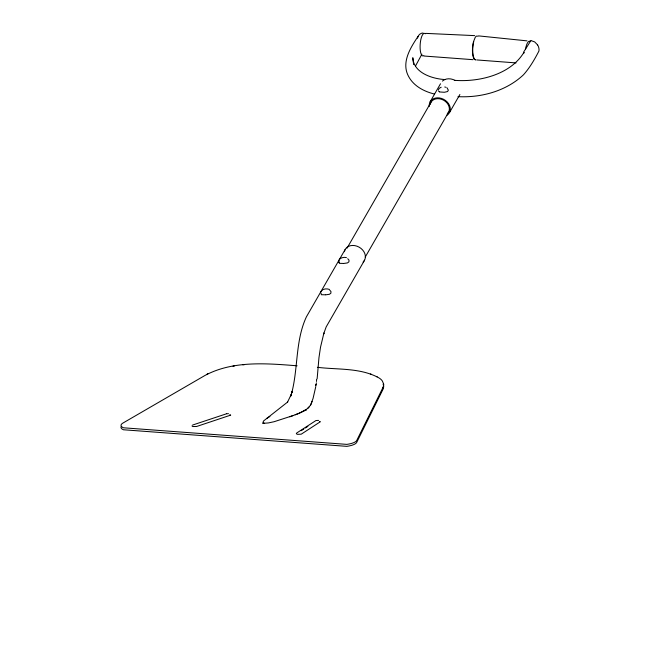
<?xml version="1.0" encoding="UTF-8"?>
<svg xmlns="http://www.w3.org/2000/svg" width="660" height="660" viewBox="0 0 660 660"><rect width="100%" height="100%" fill="white"/><g stroke="black" fill="none" stroke-linecap="round" stroke-linejoin="round"><path stroke-width="0.99" d="M191.969 425.923L192.712 426.533L196.639 426.476L230.72 415.115L229.787 414.727M296.29 433.76L297.577 434.354L301.257 434.173L320.372 421.732L319.564 421.435M316.478 381.439L316.635 379.327M320.661 292.446C321.436 288.857 326.428 288.238 329.356 289.41M317.13 378.856L318.962 357.671L320.521 347.185L323.936 332.97L323.433 334.504L326.164 326.931L364.543 260.23M523.52 53.278L524.378 52.618L523.429 52.412L530.813 40.714M316.132 384.574L316.354 382.841M297.082 365.797C266.59 363.388 233.005 360.451 205.045 375.424L122.917 423.068A15.568 4.686 -1.7 0 0 123.412 427.787L346.863 444.378A15.568 4.686 -1.7 0 0 356.763 440.426L383.485 386.463L383.757 384.334L382.453 381.208A43.255 13.018 -1.7 0 0 377.924 377.322C359.42 367.678 337.425 369.79 317.386 367.307M315.703 386.958L313.071 398.392L310.546 405.331M315.843 386.158L316.14 384.499L315.596 385.184M417.541 38.189C417.904 35.467 420.222 33.025 423.043 33M475.414 59.821A12.061 3.82 -85.4 0 1 473.55 41.547L475.291 37.249L476.305 36.118L478.046 36.143M312.064 401.445C310.01 409.2 301.909 412.269 295.16 414.793M438.364 89.859L439.279 88.291L441.193 87.219M415.47 66.074L421.905 54.186M321.115 293.42L321.354 294.715L325.289 294.805M343.34 263.439L339.405 263.348L339.158 262.053M382.924 387.511L383.485 386.471M345.139 249.513L306.405 316.841C295.267 340.799 298.254 367.826 291.753 392.849L292.24 391.339L290.598 396.338L291.167 394.597L287.479 402.253M430.072 101.896L440.492 83.779M347.02 248.209L430.922 102.366M365.227 257.087L448.618 112.142M449.468 112.612L459.888 94.504M418.06 36.383C410.479 47.718 401.065 62.502 408.523 76.321C413.647 86.089 424.034 91.476 434.371 94.017M307.576 408.606L309.045 406.997M523.562 52.965C510.13 74.555 479.449 82.228 454.575 80.338M287.71 401.973L263.596 420.94L262.903 422.54L264.52 423.225L268.348 422.944L274.114 421.715L293.353 415.478M442.414 81.097C445.863 77.987 451.143 78.268 455.02 80.388M296.596 433.076L315.95 420.544L318.574 420.379M301.257 430.666L303.748 429.058M305.399 427.985L307.882 426.377M266.558 418.522L269.907 416.485M289.798 416.823L298.7 413.449L305.885 409.736L306.05 410.594M206.72 374.426L208.337 373.469M304.227 410.743L305.2 410.198M192.571 425.056L226.438 413.812M232.972 366.16L234.539 365.879M226.718 413.746L228.451 413.663M242.839 364.815L244.497 364.658M262.606 423.406L264.421 423.299M343.645 263.48L347.44 262.927L348.917 261.855L349.008 260.197L347.729 258.712M325.603 294.847L329.398 294.294L330.875 293.221L330.965 291.563L329.686 290.078M425.741 33.38L474.705 35.623M444.749 86.996L445.945 87.277M457.99 96.657C481.379 97.845 506.162 91.072 523.487 74.794C529.782 67.749 534.674 59.301 538.939 51.01C539.286 48.865 538.684 46.67 537.553 44.847M473.047 59.681L424.182 56.042M516.021 62.906L476.726 59.936M478.632 35.896L526.993 40.854M473.55 41.547L473.74 41.563A12.061 3.704 -86.1 0 0 475.695 59.837M444.922 79.555C431.335 78.754 413.416 72.385 412.813 57.725L413.622 64.564M346.417 257.573C343.216 256.666 337.425 258.415 338.91 262.705M439.436 91.864L438.421 90.948M439.684 91.963L444.361 92.276L447.571 91.55L448.355 90.197L446.985 87.755M531.011 40.606L534.674 41.902L537.619 44.938M370.367 373.997L371.464 374.36M376.382 376.414L377.149 376.868M383.13 384.194L383.716 386.298L383.435 388.426L356.713 442.39A15.568 4.686 -1.7 0 1 346.822 446.35L123.37 429.759A15.568 4.686 -1.7 0 1 121.143 426.64M423.786 55.621A11.335 3.481 -86.1 0 1 420.173 44.377A11.335 3.481 -86.1 0 1 425.287 33.775M525.484 49.252A11.335 3.589 -85.4 0 1 530.5 41.588M430.254 104.362A10.09 8.044 29.9 0 1 443.586 100.18A10.09 8.044 29.9 0 1 447.315 113.792M429.281 106.474A11.063 8.819 29.9 0 1 443.545 99.272A11.063 8.819 29.9 0 1 446.779 115.385M344.404 251.699A11.063 8.819 29.9 0 1 359.04 247.112A11.063 8.819 29.9 0 1 363.115 262.045"/></g></svg>
